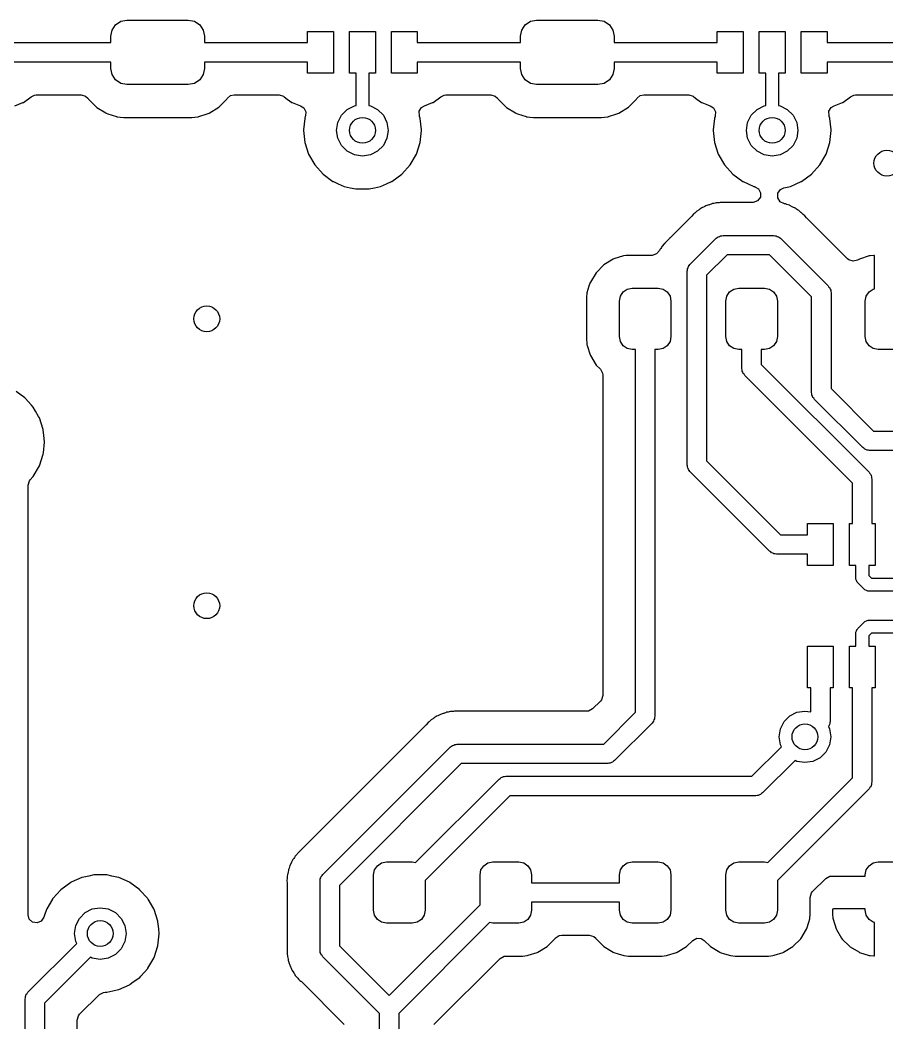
# Model space of a CAD drawing. Extents: x 120.5 to 178.2, y -124.1 to -74.2.
# Drawn here: x 143.79 to 157.23, y -100.45 to -84.91 of the extents above; entities that cross this region are included whole.
import ezdxf

# ---------------------------------------------------------------- set-up
doc = ezdxf.new("R2010")
doc.units = 0
doc.layers.add('BLACK', color=7, linetype='CONTINUOUS')

msp = doc.modelspace()

# ---------------------------------------------------------------- linework, layer by layer
at = {"layer": 'BLACK', "linetype": 'CONTINUOUS'}
for p, q in [((145.217, -85.0593), (145.271, -84.9782)), ((145.271, -84.9782), (145.352, -84.924)), ((145.352, -84.924), (145.448, -84.905)), ((145.448, -84.905), (146.398, -84.905)), ((146.398, -84.905), (146.494, -84.924)), ((146.494, -84.924), (146.575, -84.9782)), ((146.575, -84.9782), (146.629, -85.0593)), ((151.567, -85.0593), (151.621, -84.9782)), ((151.621, -84.9782), (151.702, -84.924)), ((151.702, -84.924), (151.798, -84.905)), ((151.798, -84.905), (152.748, -84.905)), ((152.748, -84.905), (152.844, -84.924)), ((152.844, -84.924), (152.925, -84.9782)), ((152.925, -84.9782), (152.979, -85.0593)), ((145.198, -85.155), (145.217, -85.0593)), ((145.198, -85.255), (145.198, -85.155)), ((146.629, -85.0593), (146.648, -85.155)), ((146.648, -85.155), (146.648, -85.255)), ((148.248, -85.255), (148.248, -85.08)), ((148.248, -85.08), (148.648, -85.08)), ((148.648, -85.08), (148.648, -85.73)), ((148.898, -85.73), (148.898, -85.08)), ((148.898, -85.08), (149.298, -85.08)), ((149.298, -85.08), (149.298, -85.73)), ((149.548, -85.73), (149.548, -85.08)), ((149.548, -85.08), (149.948, -85.08)), ((149.948, -85.08), (149.948, -85.255)), ((151.548, -85.155), (151.567, -85.0593)), ((151.548, -85.255), (151.548, -85.155)), ((152.979, -85.0593), (152.998, -85.155)), ((152.998, -85.155), (152.998, -85.255)), ((154.598, -85.255), (154.598, -85.08)), ((154.598, -85.08), (154.998, -85.08)), ((154.998, -85.08), (154.998, -85.73)), ((155.248, -85.73), (155.248, -85.08)), ((155.248, -85.08), (155.648, -85.08)), ((155.648, -85.08), (155.648, -85.73)), ((155.898, -85.73), (155.898, -85.08)), ((155.898, -85.08), (156.298, -85.08)), ((156.298, -85.08), (156.298, -85.255)), ((143.598, -85.255), (145.198, -85.255)), ((146.648, -85.255), (148.248, -85.255)), ((149.948, -85.255), (151.548, -85.255)), ((152.998, -85.255), (154.598, -85.255)), ((156.298, -85.255), (157.898, -85.255)), ((145.198, -85.555), (143.598, -85.555)), ((145.198, -85.655), (145.198, -85.555)), ((148.248, -85.555), (146.648, -85.555)), ((146.648, -85.555), (146.648, -85.655)), ((148.248, -85.73), (148.248, -85.555)), ((151.548, -85.555), (149.948, -85.555)), ((149.948, -85.555), (149.948, -85.73)), ((151.548, -85.655), (151.548, -85.555)), ((154.598, -85.555), (152.998, -85.555)), ((152.998, -85.555), (152.998, -85.655)), ((154.598, -85.73), (154.598, -85.555)), ((157.898, -85.555), (156.298, -85.555)), ((156.298, -85.555), (156.298, -85.73)), ((145.217, -85.7507), (145.198, -85.655)), ((145.271, -85.8318), (145.217, -85.7507)), ((146.629, -85.7507), (146.575, -85.8318)), ((146.648, -85.655), (146.629, -85.7507)), ((148.648, -85.73), (148.248, -85.73)), ((148.998, -85.73), (148.898, -85.73)), ((148.998, -86.2298), (148.998, -85.73)), ((149.298, -85.73), (149.198, -85.73)), ((149.198, -85.73), (149.198, -86.2298)), ((149.948, -85.73), (149.548, -85.73)), ((151.567, -85.7507), (151.548, -85.655)), ((151.621, -85.8318), (151.567, -85.7507)), ((152.979, -85.7507), (152.925, -85.8318)), ((152.998, -85.655), (152.979, -85.7507)), ((154.998, -85.73), (154.598, -85.73)), ((155.348, -85.73), (155.248, -85.73)), ((155.348, -86.2298), (155.348, -85.73)), ((155.648, -85.73), (155.548, -85.73)), ((155.548, -85.73), (155.548, -86.2298)), ((156.298, -85.73), (155.898, -85.73)), ((145.352, -85.886), (145.271, -85.8318)), ((145.448, -85.905), (145.352, -85.886)), ((146.398, -85.905), (145.448, -85.905)), ((146.494, -85.886), (146.398, -85.905)), ((146.575, -85.8318), (146.494, -85.886)), ((151.702, -85.886), (151.621, -85.8318)), ((151.798, -85.905), (151.702, -85.886)), ((152.748, -85.905), (151.798, -85.905)), ((152.844, -85.886), (152.748, -85.905)), ((152.925, -85.8318), (152.844, -85.886)), ((143.845, -86.1806), (143.961, -86.0933)), ((143.961, -86.0933), (143.962, -86.0949)), ((143.962, -86.0949), (144.015, -86.0664)), ((144.015, -86.0664), (144.041, -86.0635)), ((144.041, -86.0635), (144.739, -86.0635)), ((144.739, -86.0635), (144.807, -86.0835)), ((144.807, -86.0835), (144.84, -86.1179)), ((147.007, -86.1174), (147.053, -86.0759)), ((147.053, -86.0759), (147.108, -86.0635)), ((147.108, -86.0635), (147.805, -86.0635)), ((147.805, -86.0635), (147.873, -86.0835)), ((147.873, -86.0835), (147.885, -86.0931)), ((147.885, -86.0931), (147.885, -86.0933)), ((147.885, -86.0933), (147.886, -86.0941)), ((147.886, -86.0941), (147.886, -86.0941)), ((147.886, -86.0941), (147.931, -86.1283)), ((150.195, -86.1806), (150.311, -86.0933)), ((150.311, -86.0933), (150.312, -86.0949)), ((150.312, -86.0949), (150.365, -86.0664)), ((150.365, -86.0664), (150.391, -86.0635)), ((150.391, -86.0635), (151.089, -86.0635)), ((151.089, -86.0635), (151.157, -86.0835)), ((151.157, -86.0835), (151.19, -86.1179)), ((153.357, -86.1174), (153.403, -86.0759)), ((153.403, -86.0759), (153.458, -86.0635)), ((153.458, -86.0635), (154.155, -86.0635)), ((154.155, -86.0635), (154.223, -86.0835)), ((154.223, -86.0835), (154.235, -86.0931)), ((154.235, -86.0931), (154.235, -86.0933)), ((154.235, -86.0933), (154.236, -86.0941)), ((154.236, -86.0941), (154.236, -86.0941)), ((154.236, -86.0941), (154.281, -86.1283)), ((156.545, -86.1806), (156.661, -86.0933)), ((156.661, -86.0933), (156.662, -86.0949)), ((156.662, -86.0949), (156.715, -86.0664)), ((156.715, -86.0664), (156.741, -86.0635)), ((156.741, -86.0635), (157.439, -86.0635)), ((143.708, -86.2317), (143.836, -86.1838)), ((143.836, -86.1838), (143.845, -86.1806)), ((144.84, -86.1179), (144.841, -86.1174)), ((144.841, -86.1174), (144.846, -86.1231)), ((144.846, -86.1231), (144.85, -86.1293)), ((144.85, -86.1293), (144.975, -86.2543)), ((146.872, -86.2535), (146.997, -86.1283)), ((146.997, -86.1283), (147.001, -86.1221)), ((147.001, -86.1221), (147.006, -86.1163)), ((147.006, -86.1163), (147.007, -86.1174)), ((147.931, -86.1283), (148.001, -86.1806)), ((148.001, -86.1806), (148.01, -86.1838)), ((148.01, -86.1838), (148.138, -86.2317)), ((148.138, -86.2317), (148.137, -86.2344)), ((148.137, -86.2344), (148.187, -86.263)), ((148.863, -86.2904), (148.974, -86.2336)), ((148.974, -86.2336), (148.998, -86.2298)), ((149.198, -86.2298), (149.222, -86.2336)), ((149.222, -86.2336), (149.333, -86.2904)), ((150.015, -86.2575), (150.059, -86.234)), ((150.058, -86.2317), (150.186, -86.1838)), ((150.059, -86.234), (150.058, -86.2317)), ((150.186, -86.1838), (150.195, -86.1806)), ((151.19, -86.1179), (151.191, -86.1174)), ((151.191, -86.1174), (151.196, -86.1231)), ((151.196, -86.1231), (151.2, -86.1293)), ((151.2, -86.1293), (151.325, -86.2543)), ((153.222, -86.2535), (153.347, -86.1283)), ((153.347, -86.1283), (153.351, -86.1221)), ((153.351, -86.1221), (153.356, -86.1163)), ((153.356, -86.1163), (153.357, -86.1174)), ((154.281, -86.1283), (154.351, -86.1806)), ((154.351, -86.1806), (154.36, -86.1838)), ((154.36, -86.1838), (154.488, -86.2317)), ((154.488, -86.2317), (154.487, -86.2344)), ((154.487, -86.2344), (154.537, -86.263)), ((155.213, -86.2904), (155.324, -86.2336)), ((155.324, -86.2336), (155.348, -86.2298)), ((155.548, -86.2298), (155.572, -86.2336)), ((155.572, -86.2336), (155.683, -86.2904)), ((156.365, -86.2575), (156.409, -86.234)), ((156.408, -86.2317), (156.536, -86.1838)), ((156.409, -86.234), (156.408, -86.2317)), ((156.536, -86.1838), (156.545, -86.1806)), ((144.975, -86.2543), (144.981, -86.2581)), ((144.981, -86.2581), (144.981, -86.2581)), ((144.981, -86.2581), (145.118, -86.3427)), ((145.118, -86.3427), (145.125, -86.3471)), ((145.125, -86.3471), (145.153, -86.3562)), ((145.153, -86.3562), (145.287, -86.4006)), ((145.287, -86.4006), (145.287, -86.4006)), ((145.287, -86.4006), (145.293, -86.4028)), ((145.293, -86.4028), (145.3, -86.4035)), ((145.3, -86.4035), (145.3, -86.4035)), ((145.3, -86.4035), (145.343, -86.4079)), ((146.452, -86.4132), (146.547, -86.4032)), ((146.547, -86.4032), (146.554, -86.4025)), ((146.547, -86.4032), (146.547, -86.4032)), ((146.554, -86.4025), (146.561, -86.4003)), ((146.561, -86.4003), (146.693, -86.3562)), ((146.561, -86.4003), (146.561, -86.4003)), ((146.693, -86.3562), (146.722, -86.3465)), ((146.722, -86.3465), (146.872, -86.2535)), ((148.187, -86.263), (148.22, -86.3259)), ((148.212, -86.4003), (148.204, -86.4241)), ((148.216, -86.3893), (148.212, -86.4003)), ((148.22, -86.3259), (148.216, -86.3893)), ((148.718, -86.4904), (148.774, -86.3789)), ((148.774, -86.3789), (148.863, -86.2904)), ((149.333, -86.2904), (149.422, -86.3789)), ((149.422, -86.3789), (149.478, -86.4904)), ((149.978, -86.3183), (150.015, -86.2575)), ((149.98, -86.3893), (149.978, -86.3183)), ((149.984, -86.4003), (149.98, -86.3893)), ((149.992, -86.4241), (149.984, -86.4003)), ((151.325, -86.2543), (151.331, -86.2581)), ((151.331, -86.2581), (151.331, -86.2581)), ((151.331, -86.2581), (151.468, -86.3427)), ((151.468, -86.3427), (151.475, -86.3471)), ((151.475, -86.3471), (151.503, -86.3562)), ((151.503, -86.3562), (151.637, -86.4006)), ((151.637, -86.4006), (151.637, -86.4006)), ((151.637, -86.4006), (151.643, -86.4028)), ((151.643, -86.4028), (151.65, -86.4035)), ((151.65, -86.4035), (151.65, -86.4035)), ((151.65, -86.4035), (151.693, -86.4079)), ((152.802, -86.4132), (152.897, -86.4032)), ((152.897, -86.4032), (152.904, -86.4025)), ((152.897, -86.4032), (152.897, -86.4032)), ((152.904, -86.4025), (152.911, -86.4003)), ((152.911, -86.4003), (153.043, -86.3562)), ((152.911, -86.4003), (152.911, -86.4003)), ((153.043, -86.3562), (153.072, -86.3465)), ((153.072, -86.3465), (153.222, -86.2535)), ((154.537, -86.263), (154.57, -86.3259)), ((154.562, -86.4003), (154.554, -86.4241)), ((154.566, -86.3893), (154.562, -86.4003)), ((154.57, -86.3259), (154.566, -86.3893)), ((155.068, -86.4904), (155.124, -86.3789)), ((155.124, -86.3789), (155.213, -86.2904)), ((155.683, -86.2904), (155.772, -86.3789)), ((155.772, -86.3789), (155.828, -86.4904)), ((156.328, -86.3183), (156.365, -86.2575)), ((156.33, -86.3893), (156.328, -86.3183)), ((156.334, -86.4003), (156.33, -86.3893)), ((156.342, -86.4241), (156.334, -86.4003)), ((145.343, -86.4079), (145.398, -86.4135)), ((145.398, -86.4135), (146.448, -86.4135)), ((146.448, -86.4135), (146.452, -86.4132)), ((146.452, -86.4132), (146.452, -86.4132)), ((148.204, -86.4306), (148.185, -86.6074)), ((148.204, -86.4241), (148.204, -86.4306)), ((148.204, -86.4306), (148.204, -86.4306)), ((148.698, -86.614), (148.718, -86.4904)), ((149.478, -86.4904), (149.498, -86.614)), ((149.992, -86.4306), (149.992, -86.4241)), ((150.011, -86.6074), (149.992, -86.4306)), ((149.992, -86.4306), (149.992, -86.4306)), ((151.693, -86.4079), (151.748, -86.4135)), ((151.748, -86.4135), (152.798, -86.4135)), ((152.798, -86.4135), (152.802, -86.4132)), ((152.802, -86.4132), (152.802, -86.4132)), ((154.554, -86.4306), (154.535, -86.6074)), ((154.554, -86.4241), (154.554, -86.4306)), ((154.554, -86.4306), (154.554, -86.4306)), ((155.048, -86.614), (155.068, -86.4904)), ((155.828, -86.4904), (155.848, -86.614)), ((156.342, -86.4306), (156.342, -86.4241)), ((156.361, -86.6074), (156.342, -86.4306)), ((156.342, -86.4306), (156.342, -86.4306)), ((148.185, -86.6074), (148.184, -86.614)), ((148.184, -86.614), (148.204, -86.8039)), ((148.718, -86.7376), (148.698, -86.614)), ((149.498, -86.614), (149.478, -86.7376)), ((149.992, -86.8039), (150.012, -86.614)), ((150.012, -86.614), (150.011, -86.6074)), ((154.535, -86.6074), (154.534, -86.614)), ((154.534, -86.614), (154.554, -86.8039)), ((155.068, -86.7376), (155.048, -86.614)), ((155.848, -86.614), (155.828, -86.7376)), ((156.342, -86.8039), (156.362, -86.614)), ((156.362, -86.614), (156.361, -86.6074)), ((148.204, -86.8039), (148.263, -86.9856)), ((148.774, -86.8491), (148.718, -86.7376)), ((148.863, -86.9376), (148.774, -86.8491)), ((149.422, -86.8491), (149.333, -86.9376)), ((149.478, -86.7376), (149.422, -86.8491)), ((149.933, -86.9856), (149.992, -86.8039)), ((154.554, -86.8039), (154.613, -86.9856)), ((155.124, -86.8491), (155.068, -86.7376)), ((155.213, -86.9376), (155.124, -86.8491)), ((155.772, -86.8491), (155.683, -86.9376)), ((155.828, -86.7376), (155.772, -86.8491)), ((156.283, -86.9856), (156.342, -86.8039)), ((148.263, -86.9856), (148.359, -87.1509)), ((148.974, -86.9944), (148.863, -86.9376)), ((149.098, -87.014), (148.974, -86.9944)), ((149.222, -86.9944), (149.098, -87.014)), ((149.333, -86.9376), (149.222, -86.9944)), ((149.837, -87.1509), (149.933, -86.9856)), ((154.613, -86.9856), (154.709, -87.1509)), ((155.324, -86.9944), (155.213, -86.9376)), ((155.448, -87.014), (155.324, -86.9944)), ((155.572, -86.9944), (155.448, -87.014)), ((155.683, -86.9376), (155.572, -86.9944)), ((156.187, -87.1509), (156.283, -86.9856)), ((148.359, -87.1509), (148.487, -87.2929)), ((149.709, -87.2929), (149.837, -87.1509)), ((154.709, -87.1509), (154.837, -87.2929)), ((156.059, -87.2929), (156.187, -87.1509)), ((148.487, -87.2929), (148.641, -87.4051)), ((149.555, -87.4051), (149.709, -87.2929)), ((154.837, -87.2929), (154.991, -87.4051)), ((155.905, -87.4051), (156.059, -87.2929)), ((148.641, -87.4051), (148.647, -87.4078)), ((148.647, -87.4078), (148.647, -87.4078)), ((148.647, -87.4078), (148.724, -87.4418)), ((148.724, -87.4418), (148.816, -87.4828)), ((148.816, -87.4828), (148.909, -87.5026)), ((149.287, -87.5026), (149.38, -87.4828)), ((149.38, -87.4828), (149.472, -87.4418)), ((149.472, -87.4418), (149.549, -87.4078)), ((149.549, -87.4078), (149.555, -87.4051)), ((149.549, -87.4078), (149.549, -87.4078)), ((154.991, -87.4051), (154.997, -87.4078)), ((154.997, -87.4078), (154.997, -87.4078)), ((154.997, -87.4078), (155.074, -87.4418)), ((155.074, -87.4418), (155.166, -87.4828)), ((155.166, -87.4828), (155.173, -87.4843)), ((155.173, -87.4843), (155.173, -87.4843)), ((155.173, -87.4843), (155.173, -87.4844)), ((155.173, -87.4844), (155.178, -87.4862)), ((155.178, -87.4862), (155.178, -87.4872)), ((155.178, -87.4872), (155.235, -87.518)), ((155.631, -87.5039), (155.73, -87.4828)), ((155.73, -87.4828), (155.822, -87.4418)), ((155.822, -87.4418), (155.899, -87.4078)), ((155.899, -87.4078), (155.905, -87.4051)), ((155.899, -87.4078), (155.899, -87.4078)), ((148.909, -87.5026), (148.996, -87.5211)), ((148.996, -87.5211), (148.996, -87.5211)), ((148.996, -87.5211), (149.003, -87.5225)), ((149.003, -87.5225), (149.193, -87.5225)), ((149.193, -87.5225), (149.2, -87.5211)), ((149.2, -87.5211), (149.287, -87.5026)), ((149.2, -87.5211), (149.2, -87.5211)), ((155.235, -87.518), (155.269, -87.5801)), ((155.269, -87.5801), (155.265, -87.651)), ((155.536, -87.661), (155.537, -87.59)), ((155.537, -87.59), (155.576, -87.5308)), ((155.576, -87.5308), (155.631, -87.5039)), ((154.386, -87.8025), (154.366, -87.8104)), ((154.404, -87.7938), (154.386, -87.8025)), ((154.422, -87.7829), (154.404, -87.7938)), ((154.467, -87.77), (154.422, -87.7829)), ((154.478, -87.7661), (154.467, -87.77)), ((154.514, -87.752), (154.478, -87.7661)), ((154.521, -87.7491), (154.514, -87.752)), ((154.514, -87.752), (154.514, -87.752)), ((154.529, -87.7481), (154.521, -87.7491)), ((154.535, -87.7473), (154.529, -87.7481)), ((154.529, -87.7481), (154.529, -87.7481)), ((154.542, -87.7464), (154.535, -87.7473)), ((154.562, -87.7424), (154.542, -87.7464)), ((154.582, -87.7364), (154.562, -87.7424)), ((154.628, -87.735), (154.582, -87.7364)), ((154.64, -87.7341), (154.628, -87.735)), ((154.645, -87.7335), (154.64, -87.7341)), ((154.674, -87.7335), (154.645, -87.7335)), ((154.678, -87.7334), (154.674, -87.7335)), ((154.68, -87.7334), (154.678, -87.7334)), ((154.748, -87.7312), (154.68, -87.7334)), ((154.756, -87.7329), (154.748, -87.7312)), ((154.768, -87.7335), (154.756, -87.7329)), ((154.756, -87.7329), (154.756, -87.7329)), ((155.146, -87.7335), (154.768, -87.7335)), ((155.156, -87.7331), (155.146, -87.7335)), ((155.222, -87.708), (155.156, -87.7331)), ((155.265, -87.651), (155.222, -87.708)), ((155.573, -87.7212), (155.536, -87.661)), ((155.637, -87.7516), (155.573, -87.7212)), ((155.656, -87.7546), (155.637, -87.7516)), ((155.676, -87.7631), (155.656, -87.7546)), ((155.694, -87.7695), (155.676, -87.7631)), ((155.715, -87.7749), (155.694, -87.7695)), ((155.722, -87.7787), (155.715, -87.7749)), ((155.756, -87.7971), (155.722, -87.7787)), ((155.722, -87.7787), (155.722, -87.7787)), ((155.766, -87.8023), (155.756, -87.7971)), ((155.802, -87.8175), (155.766, -87.8023)), ((154.194, -87.9525), (153.872, -88.2747)), ((154.202, -87.9438), (154.194, -87.9525)), ((154.222, -87.9204), (154.202, -87.9438)), ((154.232, -87.9082), (154.222, -87.9204)), ((154.249, -87.8955), (154.232, -87.9082)), ((154.264, -87.8827), (154.249, -87.8955)), ((154.279, -87.8675), (154.264, -87.8827)), ((154.319, -87.844), (154.279, -87.8675)), ((154.329, -87.8375), (154.319, -87.844)), ((154.36, -87.815), (154.329, -87.8375)), ((154.366, -87.8104), (154.36, -87.815)), ((154.36, -87.815), (154.36, -87.815)), ((155.809, -87.8207), (155.802, -87.8175)), ((155.802, -87.8175), (155.802, -87.8175)), ((155.815, -87.8256), (155.809, -87.8207)), ((155.826, -87.8338), (155.815, -87.8256)), ((155.842, -87.8447), (155.826, -87.8338)), ((155.853, -87.8506), (155.842, -87.8447)), ((155.861, -87.855), (155.853, -87.8506)), ((155.894, -87.8856), (155.861, -87.855)), ((155.895, -87.8866), (155.894, -87.8856)), ((155.904, -87.8944), (155.895, -87.8866)), ((155.907, -87.8971), (155.904, -87.8944)), ((155.928, -87.9176), (155.907, -87.8971)), ((155.931, -87.9204), (155.928, -87.9176)), ((155.953, -87.9412), (155.931, -87.9204)), ((155.982, -87.9689), (155.953, -87.9412)), ((155.987, -87.9756), (155.982, -87.9689)), ((155.995, -87.9844), (155.987, -87.9756)), ((155.987, -87.9756), (155.987, -87.9756)), ((156.617, -88.6066), (155.995, -87.9844)), ((154.597, -88.2761), (154.611, -88.2621)), ((154.611, -88.2621), (154.63, -88.257)), ((154.63, -88.257), (154.647, -88.2471)), ((154.647, -88.2471), (154.667, -88.2471)), ((154.667, -88.2471), (154.686, -88.242)), ((154.686, -88.242), (155.471, -88.242)), ((155.471, -88.242), (155.49, -88.2471)), ((155.49, -88.2471), (155.51, -88.2471)), ((155.51, -88.2471), (155.527, -88.257)), ((155.527, -88.257), (155.546, -88.2621)), ((155.546, -88.2621), (155.56, -88.2761)), ((153.739, -88.4152), (153.732, -88.4271)), ((153.743, -88.4083), (153.739, -88.4152)), ((153.739, -88.4152), (153.739, -88.4152)), ((153.774, -88.3746), (153.743, -88.4083)), ((153.782, -88.3656), (153.774, -88.3746)), ((153.785, -88.3621), (153.782, -88.3656)), ((153.805, -88.3415), (153.785, -88.3621)), ((153.808, -88.3387), (153.805, -88.3415)), ((153.851, -88.2928), (153.808, -88.3387)), ((153.857, -88.287), (153.851, -88.2928)), ((153.863, -88.2827), (153.857, -88.287)), ((153.872, -88.2747), (153.863, -88.2827)), ((154.174, -88.6923), (154.58, -88.2859)), ((154.58, -88.2859), (154.597, -88.2761)), ((155.56, -88.2761), (155.577, -88.2859)), ((155.577, -88.2859), (156.316, -89.025)), ((153.144, -88.5602), (152.994, -88.6073)), ((153.15, -88.5582), (153.144, -88.5602)), ((153.144, -88.5602), (153.144, -88.5602)), ((153.187, -88.5549), (153.15, -88.5582)), ((153.22, -88.5518), (153.187, -88.5549)), ((153.221, -88.5518), (153.22, -88.5518)), ((153.223, -88.5515), (153.221, -88.5518)), ((153.239, -88.5515), (153.223, -88.5515)), ((153.586, -88.5515), (153.239, -88.5515)), ((153.656, -88.5301), (153.586, -88.5515)), ((153.702, -88.4755), (153.656, -88.5301)), ((153.705, -88.4678), (153.702, -88.4755)), ((153.708, -88.4605), (153.705, -88.4678)), ((153.717, -88.4496), (153.708, -88.4605)), ((153.721, -88.4436), (153.717, -88.4496)), ((153.732, -88.4271), (153.721, -88.4436)), ((154.748, -88.542), (154.43, -88.8605)), ((155.409, -88.542), (154.748, -88.542)), ((156.06, -89.1932), (155.409, -88.542)), ((156.954, -88.5607), (156.804, -88.6077)), ((156.967, -88.5581), (156.954, -88.5607)), ((157.026, -88.5527), (156.967, -88.5581)), ((157.03, -88.5537), (157.026, -88.5527)), ((157.032, -88.5549), (157.03, -88.5537)), ((157.036, -88.5701), (157.032, -88.5549)), ((157.036, -89.0707), (157.036, -88.5701)), ((152.84, -88.6984), (152.718, -88.8196)), ((152.986, -88.6095), (152.84, -88.6984)), ((152.994, -88.6073), (152.986, -88.6095)), ((152.994, -88.6073), (152.994, -88.6073)), ((154.145, -88.7425), (154.15, -88.7234)), ((154.15, -88.7234), (154.164, -88.7094)), ((154.164, -88.7094), (154.174, -88.6923)), ((156.635, -88.6217), (156.617, -88.6066)), ((156.703, -88.6435), (156.635, -88.6217)), ((156.771, -88.6253), (156.703, -88.6435)), ((156.79, -88.6139), (156.771, -88.6253)), ((156.804, -88.6077), (156.79, -88.6139)), ((152.718, -88.8196), (152.63, -88.9663)), ((154.13, -88.7984), (154.135, -88.7793)), ((154.13, -91.7956), (154.13, -88.7984)), ((154.135, -88.7596), (154.145, -88.7425)), ((154.135, -88.7793), (154.135, -88.7596)), ((154.43, -88.8605), (154.43, -91.7335)), ((152.609, -89.0307), (152.578, -89.1299)), ((152.627, -88.9736), (152.609, -89.0307)), ((152.63, -88.9663), (152.627, -88.9735)), ((152.627, -88.9735), (152.627, -88.9736)), ((156.316, -89.025), (156.326, -89.0421)), ((156.326, -89.0421), (156.34, -89.0561)), ((152.578, -89.1299), (152.571, -89.2034)), ((153.08, -89.26), (153.095, -89.1835)), ((153.095, -89.1835), (153.139, -89.1186)), ((153.139, -89.1186), (153.203, -89.0752)), ((153.203, -89.0752), (153.28, -89.06)), ((153.28, -89.06), (153.68, -89.06)), ((153.68, -89.06), (153.757, -89.0752)), ((153.757, -89.0752), (153.821, -89.1186)), ((153.821, -89.1186), (153.865, -89.1835)), ((153.865, -89.1835), (153.88, -89.26)), ((154.73, -89.26), (154.745, -89.1835)), ((154.745, -89.1835), (154.789, -89.1186)), ((154.789, -89.1186), (154.853, -89.0752)), ((154.853, -89.0752), (154.93, -89.06)), ((154.93, -89.06), (155.33, -89.06)), ((155.33, -89.06), (155.407, -89.0752)), ((155.407, -89.0752), (155.471, -89.1186)), ((155.471, -89.1186), (155.515, -89.1835)), ((155.515, -89.1835), (155.53, -89.26)), ((156.06, -90.6773), (156.06, -89.1932)), ((156.34, -89.0561), (156.345, -89.0752)), ((156.345, -89.0752), (156.355, -89.0923)), ((156.355, -89.0923), (156.355, -89.112)), ((156.355, -89.112), (156.36, -89.1311)), ((156.36, -89.1311), (156.36, -90.6152)), ((156.89, -89.26), (156.905, -89.1835)), ((156.905, -89.1835), (156.949, -89.1186)), ((156.949, -89.1186), (157.013, -89.0752)), ((157.013, -89.0752), (157.036, -89.0707)), ((152.571, -89.2034), (152.572, -89.8666)), ((153.08, -89.81), (153.08, -89.26)), ((153.88, -89.26), (153.88, -89.81)), ((154.73, -89.81), (154.73, -89.26)), ((155.53, -89.26), (155.53, -89.81)), ((156.89, -89.81), (156.89, -89.26)), ((153.095, -89.8865), (153.08, -89.81)), ((153.88, -89.81), (153.865, -89.8865)), ((154.745, -89.8865), (154.73, -89.81)), ((155.53, -89.81), (155.515, -89.8865)), ((156.905, -89.8865), (156.89, -89.81)), ((152.572, -89.8666), (152.572, -89.8695)), ((152.572, -89.8695), (152.572, -89.8695)), ((152.572, -89.8695), (152.574, -89.8901)), ((152.574, -89.8901), (152.578, -89.9401)), ((152.578, -89.9401), (152.58, -89.9464)), ((152.58, -89.9464), (152.58, -89.9464)), ((152.58, -89.9464), (152.627, -90.0943)), ((153.139, -89.9514), (153.095, -89.8865)), ((153.203, -89.9948), (153.139, -89.9514)), ((153.821, -89.9514), (153.757, -89.9948)), ((153.865, -89.8865), (153.821, -89.9514)), ((154.789, -89.9514), (154.745, -89.8865)), ((154.853, -89.9948), (154.789, -89.9514)), ((155.471, -89.9514), (155.407, -89.9948)), ((155.515, -89.8865), (155.471, -89.9514)), ((156.949, -89.9514), (156.905, -89.8865)), ((157.013, -89.9948), (156.949, -89.9514)), ((152.627, -90.0943), (152.63, -90.1037)), ((152.63, -90.1037), (152.718, -90.2504)), ((153.28, -90.01), (153.203, -89.9948)), ((153.33, -90.01), (153.28, -90.01)), ((153.33, -95.6319), (153.33, -90.01)), ((153.68, -90.01), (153.63, -90.01)), ((153.63, -90.01), (153.63, -95.694)), ((153.757, -89.9948), (153.68, -90.01)), ((154.93, -90.01), (154.853, -89.9948)), ((154.98, -90.01), (154.93, -90.01)), ((154.98, -90.3044), (154.98, -90.01)), ((155.33, -90.01), (155.28, -90.01)), ((155.28, -90.01), (155.28, -90.2423)), ((155.407, -89.9948), (155.33, -90.01)), ((157.09, -90.01), (157.013, -89.9948)), ((157.49, -90.01), (157.09, -90.01)), ((152.718, -90.2504), (152.785, -90.3166)), ((155.28, -90.2423), (156.951, -91.9133)), ((152.785, -90.3166), (152.819, -90.3789)), ((152.819, -90.3789), (152.821, -90.4057)), ((152.821, -90.4057), (152.821, -95.3691)), ((154.985, -90.3235), (154.98, -90.3044)), ((154.985, -90.3432), (154.985, -90.3235)), ((154.995, -90.3603), (154.985, -90.3432)), ((155, -90.3794), (154.995, -90.3603)), ((155.014, -90.3934), (155, -90.3794)), ((155.024, -90.4105), (155.014, -90.3934)), ((156.695, -92.0815), (155.024, -90.4105)), ((143.867, -90.7611), (143.732, -90.663)), ((156.065, -90.6964), (156.06, -90.6773)), ((156.065, -90.7161), (156.065, -90.6964)), ((156.075, -90.7332), (156.065, -90.7161)), ((156.08, -90.7523), (156.075, -90.7332)), ((156.094, -90.7663), (156.08, -90.7523)), ((156.36, -90.6152), (157.02, -91.275)), ((143.872, -90.766), (143.867, -90.7611)), ((143.967, -90.8722), (143.872, -90.766)), ((143.872, -90.766), (143.872, -90.766)), ((143.995, -90.9031), (143.967, -90.8722)), ((144.03, -90.964), (143.995, -90.9031)), ((156.104, -90.7834), (156.094, -90.7663)), ((156.852, -91.5311), (156.104, -90.7834)), ((144.079, -91.0477), (144.03, -90.964)), ((144.091, -91.0684), (144.079, -91.0477)), ((144.15, -91.2501), (144.091, -91.0684)), ((144.15, -91.2566), (144.15, -91.2501)), ((144.159, -91.342), (144.15, -91.2566)), ((144.15, -91.2566), (144.15, -91.2566)), ((144.17, -91.44), (144.159, -91.342)), ((157.02, -91.275), (159.922, -91.275)), ((144.152, -91.6111), (144.169, -91.4466)), ((144.169, -91.4466), (144.17, -91.44)), ((156.869, -91.5409), (156.852, -91.5311)), ((144.091, -91.8116), (144.15, -91.6299)), ((144.15, -91.6299), (144.152, -91.6111)), ((156.883, -91.5549), (156.869, -91.5409)), ((156.902, -91.56), (156.883, -91.5549)), ((156.919, -91.5699), (156.902, -91.56)), ((156.939, -91.5699), (156.919, -91.5699)), ((156.958, -91.575), (156.939, -91.5699)), ((159.922, -91.575), (156.958, -91.575)), ((143.995, -91.9769), (144.091, -91.8116)), ((154.135, -91.8147), (154.13, -91.7956)), ((154.135, -91.8344), (154.135, -91.8147)), ((154.145, -91.8515), (154.135, -91.8344)), ((154.43, -91.7335), (155.576, -92.88)), ((143.947, -92.0304), (143.991, -91.9819)), ((143.991, -91.9819), (143.995, -91.9769)), ((143.991, -91.9819), (143.991, -91.9819)), ((154.15, -91.8706), (154.145, -91.8515)), ((154.164, -91.8846), (154.15, -91.8706)), ((154.174, -91.9017), (154.164, -91.8846)), ((155.408, -93.1361), (154.174, -91.9017)), ((156.951, -91.9133), (156.961, -91.9304)), ((156.961, -91.9304), (156.975, -91.9444)), ((156.975, -91.9444), (156.98, -91.9635)), ((156.98, -91.9635), (156.99, -91.9806)), ((156.99, -91.9806), (156.99, -92.0003)), ((143.915, -92.1148), (143.935, -92.0466)), ((143.915, -98.77), (143.915, -92.1148)), ((143.935, -92.0466), (143.947, -92.0304)), ((156.695, -92.705), (156.695, -92.0815)), ((156.99, -92.0003), (156.995, -92.0194)), ((156.995, -92.0194), (156.995, -92.705)), ((155.995, -92.88), (155.995, -92.705)), ((155.995, -92.705), (156.395, -92.705)), ((156.395, -92.705), (156.395, -93.355)), ((156.645, -93.355), (156.645, -92.705)), ((156.645, -92.705), (156.695, -92.705)), ((156.995, -92.705), (157.045, -92.705)), ((157.045, -92.705), (157.045, -93.355)), ((155.576, -92.88), (155.995, -92.88)), ((155.425, -93.1459), (155.408, -93.1361)), ((155.439, -93.1599), (155.425, -93.1459)), ((155.458, -93.165), (155.439, -93.1599)), ((155.475, -93.1749), (155.458, -93.165)), ((155.495, -93.1749), (155.475, -93.1749)), ((155.514, -93.18), (155.495, -93.1749)), ((155.995, -93.18), (155.514, -93.18)), ((155.995, -93.355), (155.995, -93.18)), ((156.395, -93.355), (155.995, -93.355)), ((156.745, -93.355), (156.645, -93.355)), ((156.745, -93.555), (156.745, -93.355)), ((157.045, -93.355), (156.945, -93.355)), ((156.945, -93.355), (156.945, -93.5136)), ((156.945, -93.5136), (156.986, -93.555)), ((156.747, -93.5627), (156.745, -93.555)), ((156.746, -93.5706), (156.747, -93.5627)), ((156.757, -93.5915), (156.746, -93.5706)), ((156.764, -93.6138), (156.757, -93.5915)), ((156.771, -93.6185), (156.764, -93.6138)), ((156.774, -93.6257), (156.771, -93.6185)), ((156.874, -93.7257), (156.774, -93.6257)), ((156.986, -93.555), (162.336, -93.555)), ((156.881, -93.7294), (156.874, -93.7257)), ((156.886, -93.7359), (156.881, -93.7294)), ((156.908, -93.7431), (156.886, -93.7359)), ((156.929, -93.7538), (156.908, -93.7431)), ((156.937, -93.7525), (156.929, -93.7538)), ((156.945, -93.755), (156.937, -93.7525)), ((162.377, -93.755), (156.945, -93.755)), ((156.774, -94.3343), (156.874, -94.2343)), ((156.874, -94.2343), (156.881, -94.2306)), ((156.881, -94.2306), (156.886, -94.2241)), ((156.886, -94.2241), (156.908, -94.2169)), ((156.908, -94.2169), (156.929, -94.2062)), ((156.929, -94.2062), (156.937, -94.2075)), ((156.937, -94.2075), (156.945, -94.205)), ((156.945, -94.205), (161.107, -94.205)), ((156.745, -94.405), (156.747, -94.3973)), ((156.745, -94.605), (156.745, -94.405)), ((156.746, -94.3894), (156.757, -94.3685)), ((156.747, -94.3973), (156.746, -94.3894)), ((156.757, -94.3685), (156.764, -94.3462)), ((156.764, -94.3462), (156.771, -94.3415)), ((156.771, -94.3415), (156.774, -94.3343)), ((156.986, -94.405), (156.945, -94.4464)), ((156.945, -94.4464), (156.945, -94.605)), ((161.066, -94.405), (156.986, -94.405)), ((155.995, -95.255), (155.995, -94.605)), ((155.995, -94.605), (156.395, -94.605)), ((156.395, -94.605), (156.395, -95.255)), ((156.645, -95.255), (156.645, -94.605)), ((156.645, -94.605), (156.745, -94.605)), ((156.945, -94.605), (157.045, -94.605)), ((157.045, -94.605), (157.045, -95.255)), ((156.045, -95.255), (155.995, -95.255)), ((156.045, -95.6261), (156.045, -95.255)), ((156.395, -95.255), (156.345, -95.255)), ((156.345, -95.255), (156.345, -95.773)), ((156.695, -95.255), (156.645, -95.255)), ((156.695, -96.6479), (156.695, -95.255)), ((157.045, -95.255), (156.995, -95.255)), ((156.995, -95.255), (156.995, -96.71)), ((152.821, -95.3691), (152.801, -95.4372)), ((152.785, -95.4581), (152.664, -95.5786)), ((152.801, -95.4372), (152.785, -95.4581)), ((150.201, -95.726), (150.161, -95.7495)), ((150.211, -95.7195), (150.201, -95.726)), ((150.242, -95.697), (150.211, -95.7195)), ((150.248, -95.6924), (150.242, -95.697)), ((150.242, -95.697), (150.242, -95.697)), ((150.268, -95.6845), (150.248, -95.6924)), ((150.286, -95.6758), (150.268, -95.6845)), ((150.305, -95.6649), (150.286, -95.6758)), ((150.349, -95.652), (150.305, -95.6649)), ((150.36, -95.6481), (150.349, -95.652)), ((150.396, -95.634), (150.36, -95.6481)), ((150.403, -95.6311), (150.396, -95.634)), ((150.396, -95.634), (150.396, -95.634)), ((150.411, -95.6301), (150.403, -95.6311)), ((150.417, -95.6293), (150.411, -95.6301)), ((150.411, -95.6301), (150.411, -95.6301)), ((150.424, -95.6284), (150.417, -95.6293)), ((150.444, -95.6244), (150.424, -95.6284)), ((150.464, -95.6184), (150.444, -95.6244)), ((150.511, -95.617), (150.464, -95.6184)), ((150.522, -95.6161), (150.511, -95.617)), ((150.527, -95.6155), (150.522, -95.6161)), ((150.556, -95.6155), (150.527, -95.6155)), ((150.56, -95.6154), (150.556, -95.6155)), ((150.576, -95.6149), (150.56, -95.6154)), ((150.631, -95.6132), (150.576, -95.6149)), ((150.638, -95.6149), (150.631, -95.6132)), ((150.65, -95.6155), (150.638, -95.6149)), ((150.638, -95.6149), (150.638, -95.6149)), ((152.575, -95.6155), (150.65, -95.6155)), ((152.602, -95.6126), (152.575, -95.6155)), ((152.664, -95.5786), (152.602, -95.6126)), ((152.838, -96.124), (153.33, -95.6319)), ((153.63, -95.694), (153.625, -95.7131)), ((153.625, -95.7131), (153.625, -95.7328)), ((155.632, -95.7769), (155.721, -95.6884)), ((155.721, -95.6884), (155.832, -95.6316)), ((155.832, -95.6316), (155.956, -95.612)), ((155.956, -95.612), (156.045, -95.6261)), ((150.076, -95.8345), (148.182, -97.7285)), ((150.084, -95.8258), (150.076, -95.8345)), ((150.114, -95.7902), (150.084, -95.8258)), ((150.131, -95.7775), (150.114, -95.7902)), ((150.146, -95.7647), (150.131, -95.7775)), ((150.161, -95.7495), (150.146, -95.7647)), ((153.586, -95.8001), (153.006, -96.3801)), ((153.596, -95.783), (153.586, -95.8001)), ((153.61, -95.769), (153.596, -95.783)), ((153.615, -95.7499), (153.61, -95.769)), ((153.625, -95.7328), (153.615, -95.7499)), ((155.576, -95.8884), (155.632, -95.7769)), ((156.325, -95.848), (156.319, -95.854)), ((156.319, -95.854), (156.336, -95.8884)), ((156.33, -95.8289), (156.325, -95.848)), ((156.34, -95.8118), (156.33, -95.8289)), ((156.345, -95.773), (156.34, -95.7921)), ((156.34, -95.7921), (156.34, -95.8118)), ((155.556, -96.012), (155.576, -95.8884)), ((155.576, -96.1356), (155.556, -96.012)), ((156.336, -95.8884), (156.356, -96.012)), ((156.356, -96.012), (156.336, -96.1356)), ((148.484, -98.1461), (150.462, -96.1679)), ((150.462, -96.1679), (150.479, -96.1581)), ((150.479, -96.1581), (150.493, -96.1441)), ((150.493, -96.1441), (150.512, -96.139)), ((150.512, -96.139), (150.529, -96.1291)), ((150.529, -96.1291), (150.549, -96.1291)), ((150.549, -96.1291), (150.568, -96.124)), ((150.568, -96.124), (152.838, -96.124)), ((155.132, -96.624), (155.591, -96.1652)), ((155.591, -96.1652), (155.576, -96.1356)), ((156.336, -96.1356), (156.28, -96.2471)), ((156.191, -96.3356), (156.08, -96.3924)), ((156.28, -96.2471), (156.191, -96.3356)), ((150.63, -96.424), (148.74, -98.3143)), ((152.9, -96.424), (150.63, -96.424)), ((152.919, -96.4189), (152.9, -96.424)), ((152.939, -96.4189), (152.919, -96.4189)), ((152.956, -96.409), (152.939, -96.4189)), ((152.975, -96.4039), (152.956, -96.409)), ((152.989, -96.3899), (152.975, -96.4039)), ((153.006, -96.3801), (152.989, -96.3899)), ((155.803, -96.3773), (155.3, -96.8801)), ((155.832, -96.3924), (155.803, -96.3773)), ((155.956, -96.412), (155.832, -96.3924)), ((156.08, -96.3924), (155.956, -96.412)), ((151.215, -96.6679), (151.232, -96.6581)), ((151.232, -96.6581), (151.246, -96.6441)), ((151.246, -96.6441), (151.265, -96.639)), ((151.265, -96.639), (151.282, -96.6291)), ((151.282, -96.6291), (151.302, -96.6291)), ((151.302, -96.6291), (151.321, -96.624)), ((151.321, -96.624), (155.132, -96.624)), ((155.382, -97.9604), (156.695, -96.6479)), ((149.922, -97.9604), (151.215, -96.6679)), ((156.951, -96.8161), (155.53, -98.2371)), ((156.961, -96.799), (156.951, -96.8161)), ((156.975, -96.785), (156.961, -96.799)), ((156.98, -96.7659), (156.975, -96.785)), ((156.99, -96.7488), (156.98, -96.7659)), ((156.995, -96.71), (156.99, -96.7291)), ((156.99, -96.7291), (156.99, -96.7488)), ((151.383, -96.924), (150.07, -98.2371)), ((155.194, -96.924), (151.383, -96.924)), ((155.213, -96.9189), (155.194, -96.924)), ((155.233, -96.9189), (155.213, -96.9189)), ((155.25, -96.909), (155.233, -96.9189)), ((155.269, -96.9039), (155.25, -96.909)), ((155.283, -96.8899), (155.269, -96.9039)), ((155.3, -96.8801), (155.283, -96.8899)), ((148.161, -97.7465), (148.118, -97.7924)), ((148.167, -97.7408), (148.161, -97.7465)), ((148.161, -97.7465), (148.161, -97.7465)), ((148.174, -97.7365), (148.167, -97.7408)), ((148.182, -97.7285), (148.174, -97.7365)), ((148.174, -97.7365), (148.174, -97.7365)), ((148.032, -97.8974), (148.024, -97.9075)), ((148.043, -97.8808), (148.032, -97.8974)), ((148.049, -97.869), (148.043, -97.8808)), ((148.053, -97.862), (148.049, -97.869)), ((148.049, -97.869), (148.049, -97.869)), ((148.085, -97.8284), (148.053, -97.862)), ((148.092, -97.8194), (148.085, -97.8284)), ((148.095, -97.8158), (148.092, -97.8194)), ((148.116, -97.7953), (148.095, -97.8158)), ((148.118, -97.7924), (148.116, -97.7953)), ((147.961, -98.0473), (147.953, -98.067)), ((147.968, -98.0286), (147.961, -98.0473)), ((147.973, -98.0078), (147.968, -98.0286)), ((147.995, -97.9674), (147.973, -98.0078)), ((148, -97.9567), (147.995, -97.9674)), ((148.016, -97.9216), (148, -97.9567)), ((148.019, -97.9143), (148.016, -97.9216)), ((148.016, -97.9216), (148.016, -97.9216)), ((148.024, -97.9075), (148.019, -97.9143)), ((149.285, -98.0735), (149.329, -98.0086)), ((149.329, -98.0086), (149.393, -97.9652)), ((149.393, -97.9652), (149.47, -97.95)), ((149.47, -97.95), (149.87, -97.95)), ((149.87, -97.95), (149.922, -97.9604)), ((150.935, -98.0735), (150.979, -98.0086)), ((150.979, -98.0086), (151.043, -97.9652)), ((151.043, -97.9652), (151.12, -97.95)), ((151.12, -97.95), (151.52, -97.95)), ((151.52, -97.95), (151.597, -97.9652)), ((151.597, -97.9652), (151.661, -98.0086)), ((151.661, -98.0086), (151.705, -98.0735)), ((153.095, -98.0735), (153.139, -98.0086)), ((153.139, -98.0086), (153.203, -97.9652)), ((153.203, -97.9652), (153.28, -97.95)), ((153.28, -97.95), (153.68, -97.95)), ((153.68, -97.95), (153.757, -97.9652)), ((153.757, -97.9652), (153.821, -98.0086)), ((153.821, -98.0086), (153.865, -98.0735)), ((154.745, -98.0735), (154.789, -98.0086)), ((154.789, -98.0086), (154.853, -97.9652)), ((154.853, -97.9652), (154.93, -97.95)), ((154.93, -97.95), (155.33, -97.95)), ((155.33, -97.95), (155.382, -97.9604)), ((156.905, -98.0735), (156.949, -98.0086)), ((156.949, -98.0086), (157.013, -97.9652)), ((157.013, -97.9652), (157.09, -97.95)), ((157.09, -97.95), (157.49, -97.95)), ((144.746, -98.1939), (144.583, -98.2662)), ((144.752, -98.1912), (144.746, -98.1939)), ((144.746, -98.1939), (144.746, -98.1939)), ((144.856, -98.169), (144.752, -98.1912)), ((144.932, -98.1529), (144.856, -98.169)), ((144.939, -98.1515), (144.932, -98.1529)), ((144.932, -98.1529), (144.932, -98.1529)), ((145.129, -98.1515), (144.939, -98.1515)), ((145.136, -98.1529), (145.129, -98.1515)), ((145.212, -98.169), (145.136, -98.1529)), ((145.136, -98.1529), (145.136, -98.1529)), ((145.316, -98.1912), (145.212, -98.169)), ((145.322, -98.1939), (145.316, -98.1912)), ((145.485, -98.2662), (145.322, -98.1939)), ((145.322, -98.1939), (145.322, -98.1939)), ((147.93, -98.2102), (147.927, -98.2313)), ((147.931, -98.1904), (147.93, -98.2102)), ((147.936, -98.1515), (147.931, -98.169)), ((147.931, -98.169), (147.931, -98.1904)), ((147.943, -98.1243), (147.936, -98.1515)), ((147.945, -98.1126), (147.943, -98.1243)), ((147.951, -98.0748), (147.945, -98.1126)), ((147.953, -98.067), (147.951, -98.0748)), ((148.445, -98.2134), (148.455, -98.1963)), ((148.445, -98.2331), (148.445, -98.2134)), ((148.455, -98.1963), (148.46, -98.1772)), ((148.46, -98.1772), (148.474, -98.1632)), ((148.474, -98.1632), (148.484, -98.1461)), ((149.27, -98.15), (149.285, -98.0735)), ((149.27, -98.7), (149.27, -98.15)), ((150.92, -98.15), (150.935, -98.0735)), ((150.92, -98.6129), (150.92, -98.15)), ((151.705, -98.0735), (151.72, -98.15)), ((151.72, -98.15), (151.72, -98.275)), ((153.08, -98.15), (153.095, -98.0735)), ((153.08, -98.275), (153.08, -98.15)), ((153.865, -98.0735), (153.88, -98.15)), ((153.88, -98.15), (153.88, -98.7)), ((154.73, -98.15), (154.745, -98.0735)), ((154.73, -98.7), (154.73, -98.15)), ((156.075, -98.4109), (156.281, -98.2053)), ((156.281, -98.2053), (156.343, -98.1713)), ((156.343, -98.1713), (156.382, -98.1713)), ((156.382, -98.1713), (156.382, -98.171)), ((156.382, -98.171), (156.89, -98.171)), ((156.89, -98.15), (156.905, -98.0735)), ((156.89, -98.171), (156.89, -98.15)), ((144.577, -98.2689), (144.423, -98.3811)), ((144.583, -98.2662), (144.577, -98.2689)), ((144.583, -98.2662), (144.583, -98.2662)), ((145.491, -98.2689), (145.485, -98.2662)), ((145.485, -98.2662), (145.485, -98.2662)), ((145.645, -98.3811), (145.491, -98.2689)), ((147.927, -98.2313), (147.927, -98.2392)), ((147.927, -98.2392), (147.931, -98.2773)), ((147.931, -98.2773), (147.931, -98.2892)), ((147.931, -98.2892), (147.931, -99.2319)), ((148.44, -98.2522), (148.445, -98.2331)), ((148.44, -99.314), (148.44, -98.2522)), ((148.74, -98.3143), (148.74, -99.2519)), ((150.07, -98.2371), (150.07, -98.7)), ((151.72, -98.275), (153.08, -98.275)), ((155.53, -98.2371), (155.53, -98.7)), ((144.295, -98.5231), (144.292, -98.5288)), ((144.303, -98.5141), (144.295, -98.5231)), ((144.418, -98.386), (144.303, -98.5141)), ((144.423, -98.3811), (144.418, -98.386)), ((144.418, -98.386), (144.418, -98.386)), ((145.65, -98.386), (145.645, -98.3811)), ((145.765, -98.5141), (145.65, -98.386)), ((145.65, -98.386), (145.65, -98.386)), ((145.773, -98.5231), (145.765, -98.5141)), ((145.776, -98.5288), (145.773, -98.5231)), ((156.038, -98.4999), (156.059, -98.4318)), ((156.038, -98.7566), (156.038, -98.4999)), ((156.059, -98.4318), (156.075, -98.4109)), ((144.205, -98.679), (144.199, -98.6884)), ((144.292, -98.5288), (144.205, -98.679)), ((144.799, -98.7364), (144.91, -98.6796)), ((144.91, -98.6796), (145.034, -98.66)), ((145.034, -98.66), (145.158, -98.6796)), ((145.158, -98.6796), (145.269, -98.7364)), ((145.863, -98.679), (145.776, -98.5288)), ((145.869, -98.6884), (145.863, -98.679)), ((149.51, -100.022), (150.92, -98.6129)), ((153.08, -98.575), (151.72, -98.575)), ((151.72, -98.575), (151.72, -98.7)), ((153.08, -98.7), (153.08, -98.575)), ((156.4, -98.679), (156.385, -98.6835)), ((156.89, -98.679), (156.4, -98.679)), ((156.89, -98.7), (156.89, -98.679)), ((143.933, -98.835), (143.915, -98.77)), ((143.985, -98.883), (143.933, -98.835)), ((144.16, -98.8089), (144.12, -98.8675)), ((144.172, -98.7737), (144.16, -98.8089)), ((144.199, -98.6884), (144.172, -98.7737)), ((144.654, -98.9364), (144.71, -98.8249)), ((144.71, -98.8249), (144.799, -98.7364)), ((145.269, -98.7364), (145.358, -98.8249)), ((145.358, -98.8249), (145.414, -98.9364)), ((145.928, -98.8701), (145.869, -98.6884)), ((149.285, -98.7765), (149.27, -98.7)), ((149.329, -98.8414), (149.285, -98.7765)), ((150.055, -98.7765), (150.011, -98.8414)), ((150.07, -98.7), (150.055, -98.7765)), ((151.705, -98.7765), (151.661, -98.8414)), ((151.72, -98.7), (151.705, -98.7765)), ((153.095, -98.7765), (153.08, -98.7)), ((153.139, -98.8414), (153.095, -98.7765)), ((153.865, -98.7765), (153.821, -98.8414)), ((153.88, -98.7), (153.865, -98.7765)), ((154.745, -98.7765), (154.73, -98.7)), ((154.789, -98.8414), (154.745, -98.7765)), ((155.515, -98.7765), (155.471, -98.8414)), ((155.53, -98.7), (155.515, -98.7765)), ((156.015, -98.885), (156.032, -98.8301)), ((156.032, -98.8301), (156.038, -98.7566)), ((156.384, -98.6849), (156.382, -98.6925)), ((156.382, -98.6925), (156.382, -98.7537)), ((156.382, -98.7537), (156.382, -98.7595)), ((156.382, -98.7595), (156.388, -98.8233)), ((156.385, -98.6835), (156.384, -98.6849)), ((156.388, -98.8233), (156.391, -98.8364)), ((156.391, -98.8364), (156.438, -98.9862)), ((156.905, -98.7765), (156.89, -98.7)), ((156.949, -98.8414), (156.905, -98.7765)), ((144.055, -98.8951), (143.985, -98.883)), ((144.12, -98.8675), (144.055, -98.8951)), ((144.634, -99.06), (144.654, -98.9364)), ((145.414, -98.9364), (145.434, -99.06)), ((145.928, -98.8766), (145.928, -98.8701)), ((145.94, -98.9861), (145.928, -98.8766)), ((145.928, -98.8766), (145.928, -98.8766)), ((145.948, -99.06), (145.94, -98.9861)), ((149.393, -98.8848), (149.329, -98.8414)), ((149.47, -98.9), (149.393, -98.8848)), ((149.87, -98.9), (149.47, -98.9)), ((151.068, -98.8896), (149.66, -100.297)), ((149.947, -98.8848), (149.87, -98.9)), ((150.011, -98.8414), (149.947, -98.8848)), ((151.12, -98.9), (151.068, -98.8896)), ((151.52, -98.9), (151.12, -98.9)), ((151.597, -98.8848), (151.52, -98.9)), ((151.661, -98.8414), (151.597, -98.8848)), ((153.203, -98.8848), (153.139, -98.8414)), ((153.28, -98.9), (153.203, -98.8848)), ((153.68, -98.9), (153.28, -98.9)), ((153.757, -98.8848), (153.68, -98.9)), ((153.821, -98.8414), (153.757, -98.8848)), ((154.853, -98.8848), (154.789, -98.8414)), ((154.93, -98.9), (154.853, -98.8848)), ((155.33, -98.9), (154.93, -98.9)), ((155.407, -98.8848), (155.33, -98.9)), ((155.471, -98.8414), (155.407, -98.8848)), ((155.98, -98.9937), (155.985, -98.9796)), ((155.985, -98.9796), (156.015, -98.885)), ((156.438, -98.9862), (156.444, -99)), ((157.013, -98.8848), (156.949, -98.8414)), ((157.036, -98.8893), (157.013, -98.8848)), ((157.036, -99.3945), (157.036, -98.8893)), ((144.654, -99.1836), (144.634, -99.06)), ((145.434, -99.06), (145.414, -99.1836)), ((145.928, -99.2499), (145.942, -99.1131)), ((145.942, -99.1131), (145.947, -99.0666)), ((145.947, -99.0666), (145.948, -99.06)), ((151.96, -99.2616), (152.082, -99.1404)), ((152.082, -99.1404), (152.086, -99.1339)), ((152.086, -99.1339), (152.087, -99.1318)), ((152.087, -99.1318), (152.145, -99.0905)), ((152.145, -99.0905), (152.186, -99.0835)), ((152.186, -99.0835), (152.614, -99.0835)), ((152.614, -99.0835), (152.682, -99.1035)), ((152.682, -99.1035), (152.713, -99.1318)), ((152.713, -99.1318), (152.714, -99.1339)), ((152.714, -99.1339), (152.718, -99.1404)), ((152.718, -99.1404), (152.84, -99.2616)), ((154.216, -99.1661), (154.278, -99.1321)), ((154.278, -99.1321), (154.349, -99.1372)), ((154.349, -99.1372), (154.394, -99.1661)), ((155.77, -99.2616), (155.892, -99.1404)), ((155.892, -99.1404), (155.98, -98.9937)), ((156.444, -99), (156.525, -99.1336)), ((156.525, -99.1336), (156.534, -99.1454)), ((156.534, -99.1454), (156.645, -99.2559)), ((143.912, -99.9699), (144.669, -99.2132)), ((144.669, -99.2132), (144.654, -99.1836)), ((145.358, -99.2951), (145.269, -99.3836)), ((145.414, -99.1836), (145.358, -99.2951)), ((145.869, -99.4316), (145.928, -99.2499)), ((147.931, -99.2438), (147.929, -99.2515)), ((147.929, -99.2515), (147.93, -99.2714)), ((147.93, -99.2714), (147.931, -99.3224)), ((147.931, -99.2319), (147.931, -99.2438)), ((148.74, -99.2519), (149.51, -100.022)), ((151.814, -99.3505), (151.96, -99.2616)), ((152.84, -99.2616), (152.986, -99.3505)), ((153.974, -99.3505), (154.12, -99.2616)), ((154.12, -99.2616), (154.216, -99.1661)), ((154.394, -99.1661), (154.49, -99.2616)), ((154.49, -99.2616), (154.636, -99.3505)), ((155.624, -99.3505), (155.77, -99.2616)), ((156.645, -99.2559), (156.656, -99.2652)), ((156.656, -99.2652), (156.79, -99.3461)), ((144.881, -99.4253), (144.168, -100.138)), ((144.91, -99.4404), (144.881, -99.4253)), ((145.034, -99.46), (144.91, -99.4404)), ((145.158, -99.4404), (145.034, -99.46)), ((145.269, -99.3836), (145.158, -99.4404)), ((145.773, -99.5969), (145.864, -99.4392)), ((145.864, -99.4392), (145.865, -99.4373)), ((145.865, -99.4373), (145.869, -99.4316)), ((145.865, -99.4373), (145.865, -99.4373)), ((147.931, -99.3224), (147.931, -99.3263)), ((147.931, -99.3263), (147.931, -99.3554)), ((147.931, -99.3554), (147.932, -99.3598)), ((147.932, -99.3598), (147.933, -99.3717)), ((147.933, -99.3717), (147.934, -99.4178)), ((147.934, -99.4178), (147.94, -99.4373)), ((147.94, -99.4373), (147.94, -99.4384)), ((147.94, -99.4384), (147.944, -99.4578)), ((147.944, -99.4578), (147.947, -99.4791)), ((148.445, -99.3331), (148.44, -99.314)), ((148.445, -99.3528), (148.445, -99.3331)), ((148.455, -99.3699), (148.445, -99.3528)), ((148.46, -99.389), (148.455, -99.3699)), ((148.474, -99.403), (148.46, -99.389)), ((148.484, -99.4201), (148.474, -99.403)), ((149.361, -100.297), (148.484, -99.4201)), ((150.206, -100.47), (151.231, -99.4454)), ((151.231, -99.4454), (151.293, -99.4114)), ((151.293, -99.4114), (151.32, -99.4085)), ((151.32, -99.4085), (151.56, -99.4085)), ((151.56, -99.4085), (151.577, -99.4085)), ((151.577, -99.4085), (151.579, -99.4082)), ((151.579, -99.4082), (151.58, -99.4082)), ((151.58, -99.4082), (151.615, -99.405)), ((151.615, -99.405), (151.65, -99.4018)), ((151.65, -99.4018), (151.668, -99.396)), ((151.668, -99.396), (151.806, -99.3527)), ((151.806, -99.3527), (151.814, -99.3505)), ((151.806, -99.3527), (151.806, -99.3527)), ((152.986, -99.3505), (152.994, -99.3527)), ((152.994, -99.3527), (152.994, -99.3527)), ((152.994, -99.3527), (153.06, -99.3735)), ((153.06, -99.3735), (153.15, -99.4018)), ((153.15, -99.4018), (153.223, -99.4085)), ((153.223, -99.4085), (153.226, -99.4085)), ((153.226, -99.4085), (153.481, -99.4085)), ((153.481, -99.4085), (153.737, -99.4085)), ((153.737, -99.4085), (153.739, -99.4082)), ((153.739, -99.4082), (153.74, -99.4082)), ((153.74, -99.4082), (153.775, -99.405)), ((153.775, -99.405), (153.81, -99.4018)), ((153.81, -99.4018), (153.828, -99.396)), ((153.828, -99.396), (153.966, -99.3527)), ((153.966, -99.3527), (153.974, -99.3505)), ((153.966, -99.3527), (153.966, -99.3527)), ((154.636, -99.3505), (154.644, -99.3527)), ((154.644, -99.3527), (154.644, -99.3527)), ((154.644, -99.3527), (154.71, -99.3735)), ((154.71, -99.3735), (154.8, -99.4018)), ((154.8, -99.4018), (154.873, -99.4085)), ((154.873, -99.4085), (154.876, -99.4085)), ((154.876, -99.4085), (155.131, -99.4085)), ((155.131, -99.4085), (155.387, -99.4085)), ((155.387, -99.4085), (155.389, -99.4082)), ((155.389, -99.4082), (155.39, -99.4082)), ((155.39, -99.4082), (155.425, -99.405)), ((155.425, -99.405), (155.46, -99.4018)), ((155.46, -99.4018), (155.478, -99.396)), ((155.478, -99.396), (155.616, -99.3527)), ((155.616, -99.3527), (155.624, -99.3505)), ((155.616, -99.3527), (155.616, -99.3527)), ((156.79, -99.3461), (156.804, -99.3523)), ((156.804, -99.3523), (156.954, -99.3993)), ((156.954, -99.3993), (156.967, -99.4019)), ((156.967, -99.4019), (157.022, -99.4069)), ((157.022, -99.4069), (157.033, -99.4035)), ((157.033, -99.4035), (157.034, -99.4021)), ((157.034, -99.4021), (157.036, -99.3945)), ((145.661, -99.7215), (145.769, -99.6019)), ((145.769, -99.6019), (145.773, -99.5969)), ((145.769, -99.6019), (145.769, -99.6019)), ((147.947, -99.4791), (147.95, -99.4864)), ((147.95, -99.4864), (147.95, -99.4864)), ((147.95, -99.4864), (147.964, -99.522)), ((147.964, -99.522), (147.968, -99.5332)), ((147.968, -99.5332), (147.981, -99.5776)), ((147.981, -99.5776), (147.992, -99.5961)), ((147.992, -99.5961), (148, -99.6138)), ((148, -99.6138), (148.008, -99.6338)), ((145.546, -99.8109), (145.645, -99.7389)), ((145.645, -99.7389), (145.661, -99.7215)), ((148.008, -99.6338), (148.034, -99.6687)), ((148.034, -99.6687), (148.036, -99.6711)), ((148.036, -99.6711), (148.042, -99.681)), ((148.042, -99.681), (148.062, -99.714)), ((148.062, -99.714), (148.062, -99.714)), ((148.062, -99.714), (148.066, -99.7208)), ((148.066, -99.7208), (148.081, -99.736)), ((148.081, -99.736), (148.094, -99.751)), ((148.094, -99.751), (148.106, -99.7684)), ((148.106, -99.7684), (148.129, -99.787)), ((145.322, -99.9261), (145.485, -99.8538)), ((145.485, -99.8538), (145.491, -99.8511)), ((145.485, -99.8538), (145.485, -99.8538)), ((145.491, -99.8511), (145.499, -99.8449)), ((145.499, -99.8449), (145.546, -99.8109)), ((148.129, -99.787), (148.142, -99.7978)), ((148.142, -99.7978), (148.151, -99.8058)), ((148.151, -99.8058), (148.815, -100.47)), ((143.868, -100.076), (143.873, -100.057)), ((143.868, -117.353), (143.868, -100.076)), ((143.873, -100.037), (143.883, -100.02)), ((143.873, -100.057), (143.873, -100.037)), ((143.883, -100.02), (143.888, -100.001)), ((143.888, -100.001), (143.902, -99.987)), ((143.902, -99.987), (143.912, -99.9699)), ((144.713, -100.312), (145.02, -100.005)), ((145.02, -100.005), (145.082, -99.9714)), ((145.082, -99.9714), (145.109, -99.9685)), ((145.109, -99.9685), (145.129, -99.9685)), ((145.129, -99.9685), (145.136, -99.9671)), ((145.136, -99.9671), (145.229, -99.9474)), ((145.136, -99.9671), (145.136, -99.9671)), ((145.229, -99.9474), (145.316, -99.9288)), ((145.316, -99.9288), (145.322, -99.9261)), ((144.168, -100.138), (144.168, -117.291)), ((144.677, -100.401), (144.697, -100.333)), ((144.697, -100.333), (144.713, -100.312)), ((149.361, -101.682), (149.361, -100.297)), ((149.66, -100.297), (149.66, -101.633)), ((144.677, -105.993), (144.677, -100.401))]:
    msp.add_line(p, q, dxfattribs=at)
at = {"layer": 'BLACK'}
for centre in [(149.098, -86.614), (155.448, -86.614), (157.226, -87.122), (146.685, -89.535), (146.685, -93.98), (155.956, -96.012), (145.034, -99.06)]:
    msp.add_circle(centre, 0.2, dxfattribs=at)

doc.saveas('drawing.dxf')
